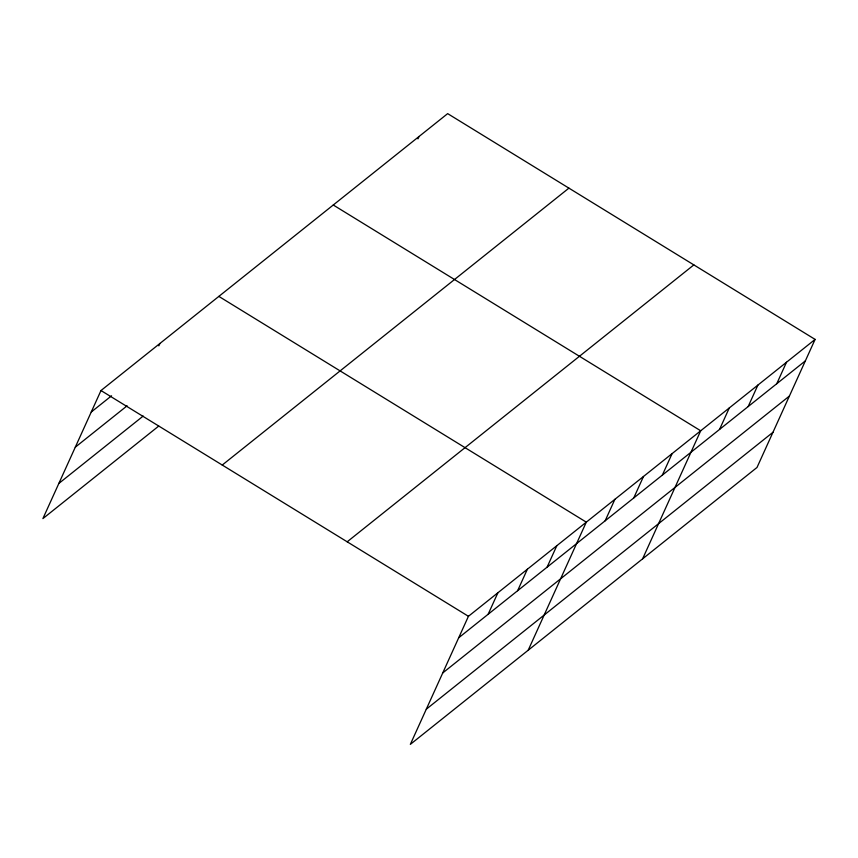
<?xml version="1.0" encoding="UTF-8"?>
<svg xmlns="http://www.w3.org/2000/svg" width="858" height="858" viewBox="0 0 858 858"><rect width="100%" height="100%" fill="white"/><g stroke="black" fill="none" stroke-linecap="round" stroke-linejoin="round"><path stroke-width="1.29" d="M815.1 339.403L468.436 616.301L410.339 744.369L757.013 467.46L815.1 339.403L447.661 113.631L100.987 390.54L42.9 518.597L158.73 426.072M158.837 345.849L159.92 343.468M417.975 138.867L419.058 136.476M488.148 614.253L497.897 592.771M517.621 590.712L527.37 569.229M547.082 567.181L556.831 545.688M528.206 650.214L586.304 522.157L218.854 296.396M605.158 520.795L614.896 499.313M633.751 497.951L643.5 476.469M662.355 475.107L672.104 453.625M642.61 558.837L700.696 430.78L333.258 205.008M719.551 429.418L729.3 407.936M748.155 406.574L757.904 385.092M776.758 383.73L786.496 362.248M91.248 412.022L111.561 395.795M75.29 447.2L127.113 405.802M58.859 483.429L143.189 416.066M222.243 465.047L568.918 188.138M347.179 541.806L693.843 264.897M458.687 637.794L805.351 360.886M442.728 672.962L789.403 396.053M426.297 709.201L772.961 432.293M100.987 390.54L468.436 616.301"/></g></svg>
